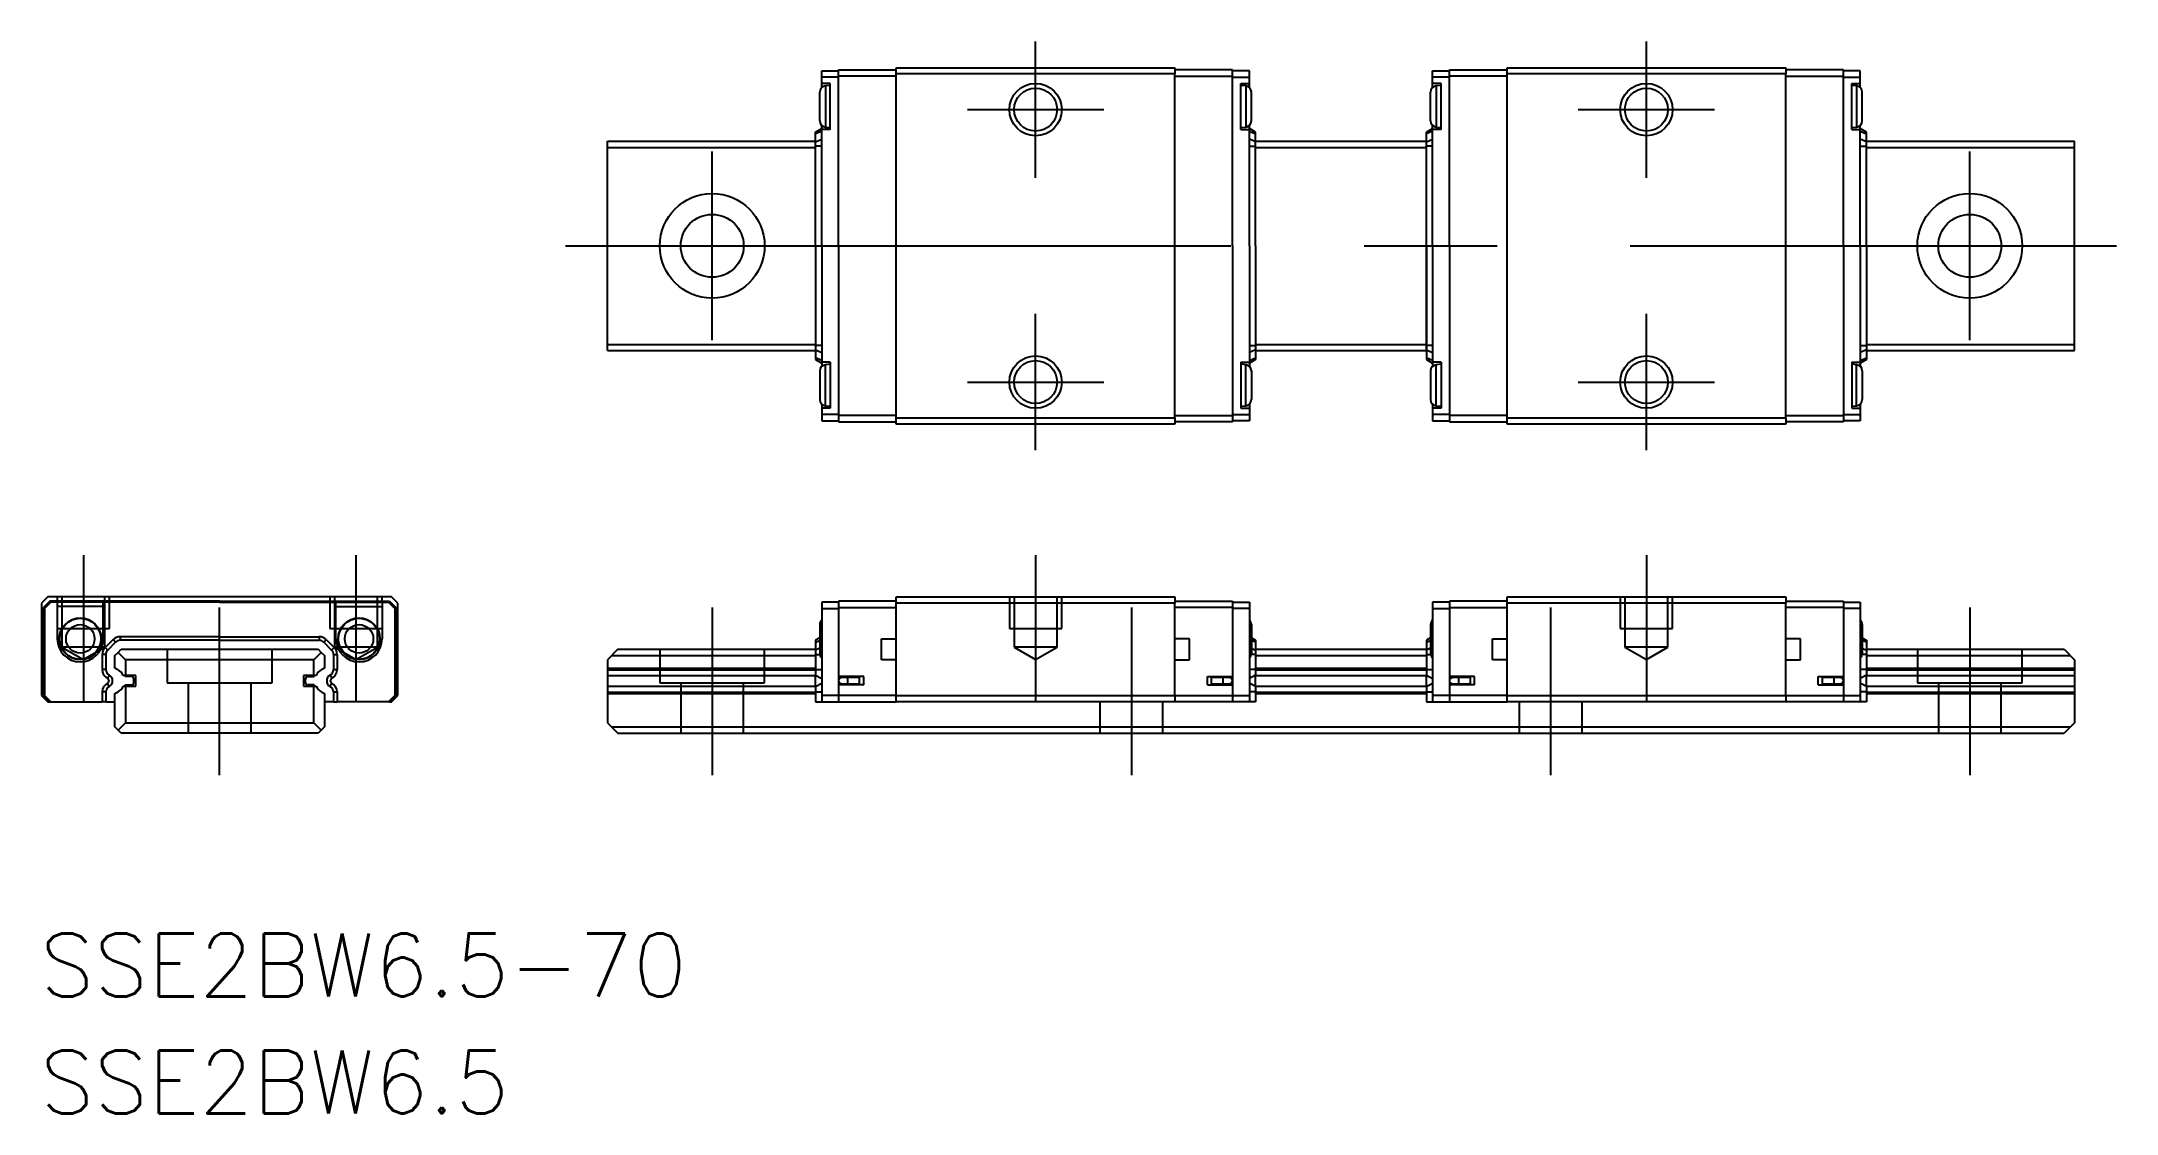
# Model space of a CAD drawing. Extents: x -62 to 37, y -41.4 to 9.7.
import ezdxf

# ---------------------------------------------------------------- set-up
doc = ezdxf.new("R2010")
doc.units = 0
doc.linetypes.add('CENTER', pattern=[50.8, 31.75, -6.35, 6.35, -6.35])
doc.linetypes.add('DASHED', pattern=[19.05, 12.7, -6.35])
doc.layers.get('0').update_dxf_attribs({"linetype": 'CONTINUOUS'})
doc.layers.add('CENTER', color=1, linetype='CENTER')
doc.styles.get("Standard").update_dxf_attribs({"font": 'txt.shx', "height": 3, "bigfont": 'bigfont.shx'})

# ---------------------------------------------------------------- blocks, each defined once
blk = doc.blocks.new('*U2')
at = {"color": 7, "linetype": 'CONTINUOUS'}
blk.add_text('SSE2BW6.5-70', height=3, dxfattribs=at).set_placement((-62.062, -35.808))
blk = doc.blocks.new('*U3')
at = {"color": 7, "linetype": 'CONTINUOUS'}
blk.add_text('SSE2BW6.5', height=3, dxfattribs=at).set_placement((-62.062, -41.396))

msp = doc.modelspace()

# ---------------------------------------------------------------- linework, layer by layer
at = {"color": 7, "linetype": 'CONTINUOUS'}
for p, q in [((-24.773, 8.35), (-23.973, 8.35)), ((-24.773, 8.05), (-24.773, 8.35)), ((-23.973, 8.05), (-24.773, 8.05)), ((-24.773, 7.75), (-24.773, 8.05)), ((-23.973, 8.4), (-21.223, 8.4)), ((-23.973, 8.1), (-23.973, 8.4)), ((-23.973, 0), (-23.973, 8.1)), ((-21.223, 8.1), (-23.973, 8.1)), ((-21.223, 8.5), (-7.923, 8.5)), ((-21.223, 8.2), (-21.223, 8.5)), ((-21.223, -8.2), (-21.223, 8.2)), ((-7.923, 8.2), (-21.223, 8.2)), ((-7.923, 8.5), (-7.923, 8.2)), ((-5.173, 8.4), (-7.923, 8.4)), ((-7.923, -8.2), (-7.923, 8.2)), ((-7.923, 8.1), (-5.173, 8.1)), ((-5.173, 8.1), (-5.173, 8.4)), ((-4.373, 8.35), (-5.173, 8.35)), ((-5.173, 0), (-5.173, 8.1)), ((-5.173, 8.05), (-4.373, 8.05)), ((-4.373, 8.05), (-4.373, 8.35)), ((-4.373, 7.75), (-4.373, 8.05)), ((4.373, 8.35), (5.173, 8.35)), ((4.373, 8.05), (4.373, 8.35)), ((5.173, 8.05), (4.373, 8.05)), ((4.373, 7.75), (4.373, 8.05)), ((5.173, 8.1), (5.173, 8.4)), ((5.173, 8.4), (7.923, 8.4)), ((5.173, 0), (5.173, 8.1)), ((7.923, 8.1), (5.173, 8.1)), ((7.923, 8.5), (21.223, 8.5)), ((7.923, 8.2), (7.923, 8.5)), ((7.923, -8.2), (7.923, 8.2)), ((21.223, 8.2), (7.923, 8.2)), ((21.223, 8.5), (21.223, 8.2)), ((23.973, 8.4), (21.223, 8.4)), ((21.223, -8.2), (21.223, 8.2)), ((21.223, 8.1), (23.973, 8.1)), ((23.973, 8.1), (23.973, 8.4)), ((24.773, 8.35), (23.973, 8.35)), ((23.973, 0), (23.973, 8.1)), ((23.973, 8.05), (24.773, 8.05)), ((24.773, 8.05), (24.773, 8.35)), ((24.773, 7.75), (24.773, 8.05)), ((-24.873, 5.969), (-24.873, 7.331)), ((-24.373, 7.75), (-24.773, 7.75)), ((-24.773, 7.555), (-24.773, 7.75)), ((-24.373, 7.65), (-24.599, 7.63)), ((-24.599, 7.63), (-24.599, 5.67)), ((-24.373, 5.55), (-24.373, 7.75)), ((-4.773, 7.75), (-4.373, 7.75)), ((-4.773, 5.55), (-4.773, 7.75)), ((-4.547, 7.63), (-4.773, 7.65)), ((-4.547, 7.63), (-4.547, 5.67)), ((-4.373, 7.555), (-4.373, 7.75)), ((-4.273, 5.969), (-4.273, 7.331)), ((4.273, 5.969), (4.273, 7.331)), ((4.373, 7.555), (4.373, 7.75)), ((4.773, 7.75), (4.373, 7.75)), ((4.773, 7.65), (4.547, 7.63)), ((4.547, 7.63), (4.547, 5.67)), ((4.773, 5.55), (4.773, 7.75)), ((24.373, 5.55), (24.373, 7.75)), ((24.373, 7.75), (24.773, 7.75)), ((24.599, 7.63), (24.373, 7.65)), ((24.599, 7.63), (24.599, 5.67)), ((24.773, 7.555), (24.773, 7.75)), ((24.873, 5.969), (24.873, 7.331)), ((-35, 5), (-25.073, 5)), ((-35, -5), (-35, 5)), ((-25.073, 5.43), (-24.773, 5.603)), ((-24.773, 5.465), (-25.073, 5.342)), ((-25.073, 5.342), (-25.073, 5.43)), ((-25.073, 4.966), (-25.073, 5.342)), ((-25.073, 4.966), (-24.773, 5.088)), ((-25.073, 4.754), (-25.073, 4.966)), ((-24.773, 5.55), (-24.773, 5.745)), ((-24.773, 0), (-24.773, 5.55)), ((-24.373, 5.55), (-24.773, 5.55)), ((-24.599, 5.67), (-24.373, 5.65)), ((-4.773, 5.65), (-4.547, 5.67)), ((-4.773, 5.55), (-4.373, 5.55)), ((-4.373, 5.55), (-4.373, 5.745)), ((-4.073, 5.43), (-4.373, 5.603)), ((-4.373, 0), (-4.373, 5.55)), ((-4.373, 5.465), (-4.073, 5.342)), ((-4.073, 4.966), (-4.373, 5.088)), ((-4.073, 5.342), (-4.073, 5.43)), ((-4.073, 4.966), (-4.073, 5.342)), ((-4.073, 5), (4.073, 5)), ((-4.073, 4.754), (-4.073, 4.966)), ((4.073, 5.43), (4.373, 5.603)), ((4.373, 5.465), (4.073, 5.342)), ((4.073, 5.342), (4.073, 5.43)), ((4.073, 4.966), (4.073, 5.342)), ((4.073, 4.966), (4.373, 5.088)), ((4.073, -5), (4.073, 5)), ((4.073, 4.754), (4.073, 4.966)), ((4.373, 5.55), (4.373, 5.745)), ((4.373, 0), (4.373, 5.55)), ((4.773, 5.55), (4.373, 5.55)), ((4.547, 5.67), (4.773, 5.65)), ((24.373, 5.65), (24.599, 5.67)), ((24.373, 5.55), (24.773, 5.55)), ((24.773, 5.55), (24.773, 5.745)), ((25.073, 5.43), (24.773, 5.603)), ((24.773, 0), (24.773, 5.55)), ((24.773, 5.465), (25.073, 5.342)), ((25.073, 4.966), (24.773, 5.088)), ((25.073, 5.342), (25.073, 5.43)), ((25.073, 4.966), (25.073, 5.342)), ((25.073, 5), (35, 5)), ((25.073, 4.754), (25.073, 4.966)), ((35, -5), (35, 5)), ((-35, 4.7), (-25.073, 4.7)), ((-25.073, 0), (-25.073, 4.754)), ((-24.773, 4.754), (-25.073, 4.754)), ((-4.373, 4.754), (-4.073, 4.754)), ((-4.073, 0), (-4.073, 4.754)), ((-4.073, 4.7), (4.073, 4.7)), ((4.073, 0), (4.073, 4.754)), ((4.373, 4.754), (4.073, 4.754)), ((24.773, 4.754), (25.073, 4.754)), ((25.073, 0), (25.073, 4.754)), ((25.073, 4.7), (35, 4.7)), ((-25.073, 0), (-25.073, -4.754)), ((-24.773, 0), (-24.773, -5.55)), ((-23.973, 0), (-23.973, -8.1)), ((-5.173, 0), (-5.173, -8.1)), ((-4.373, 0), (-4.373, -5.55)), ((-4.073, 0), (-4.073, -4.754)), ((4.073, 0), (4.073, -4.754)), ((4.373, 0), (4.373, -5.55)), ((5.173, 0), (5.173, -8.1)), ((23.973, 0), (23.973, -8.1)), ((24.773, 0), (24.773, -5.55)), ((25.073, 0), (25.073, -4.754)), ((-35, -4.7), (-25.073, -4.7)), ((-24.773, -4.754), (-25.073, -4.754)), ((-25.073, -4.754), (-25.073, -4.966)), ((-4.373, -4.754), (-4.073, -4.754)), ((-4.073, -4.7), (4.073, -4.7)), ((-4.073, -4.754), (-4.073, -4.966)), ((4.073, -4.754), (4.073, -4.966)), ((4.373, -4.754), (4.073, -4.754)), ((24.773, -4.754), (25.073, -4.754)), ((25.073, -4.7), (35, -4.7)), ((25.073, -4.754), (25.073, -4.966)), ((-35, -5), (-25.073, -5)), ((-25.073, -4.966), (-24.773, -5.088)), ((-25.073, -4.966), (-25.073, -5.342)), ((-24.773, -5.465), (-25.073, -5.342)), ((-25.073, -5.342), (-25.073, -5.43)), ((-25.073, -5.43), (-24.773, -5.603)), ((-24.373, -5.55), (-24.773, -5.55)), ((-24.773, -5.55), (-24.773, -5.745)), ((-24.373, -5.65), (-24.599, -5.67)), ((-24.599, -7.63), (-24.599, -5.67)), ((-24.373, -5.55), (-24.373, -7.75)), ((-4.773, -5.55), (-4.373, -5.55)), ((-4.773, -5.55), (-4.773, -7.75)), ((-4.547, -5.67), (-4.773, -5.65)), ((-4.547, -7.63), (-4.547, -5.67)), ((-4.073, -4.966), (-4.373, -5.088)), ((-4.373, -5.465), (-4.073, -5.342)), ((-4.073, -5.43), (-4.373, -5.603)), ((-4.373, -5.55), (-4.373, -5.745)), ((-4.073, -4.966), (-4.073, -5.342)), ((-4.073, -5), (4.073, -5)), ((-4.073, -5.342), (-4.073, -5.43)), ((4.073, -4.966), (4.073, -5.342)), ((4.073, -4.966), (4.373, -5.088)), ((4.073, -5.342), (4.073, -5.43)), ((4.373, -5.465), (4.073, -5.342)), ((4.073, -5.43), (4.373, -5.603)), ((4.373, -5.55), (4.373, -5.745)), ((4.773, -5.55), (4.373, -5.55)), ((4.773, -5.65), (4.547, -5.67)), ((4.547, -7.63), (4.547, -5.67)), ((4.773, -5.55), (4.773, -7.75)), ((24.373, -5.55), (24.773, -5.55)), ((24.373, -5.55), (24.373, -7.75)), ((24.599, -5.67), (24.373, -5.65)), ((24.599, -7.63), (24.599, -5.67)), ((25.073, -4.966), (24.773, -5.088)), ((24.773, -5.465), (25.073, -5.342)), ((25.073, -5.43), (24.773, -5.603)), ((24.773, -5.55), (24.773, -5.745)), ((25.073, -4.966), (25.073, -5.342)), ((25.073, -5), (35, -5)), ((25.073, -5.342), (25.073, -5.43)), ((-24.873, -5.969), (-24.873, -7.331)), ((-4.273, -5.969), (-4.273, -7.331)), ((4.273, -5.969), (4.273, -7.331)), ((24.873, -5.969), (24.873, -7.331)), ((-24.773, -7.555), (-24.773, -7.75)), ((-24.773, -7.75), (-24.773, -8.05)), ((-24.373, -7.75), (-24.773, -7.75)), ((-24.599, -7.63), (-24.373, -7.65)), ((-4.773, -7.65), (-4.547, -7.63)), ((-4.773, -7.75), (-4.373, -7.75)), ((-4.373, -7.555), (-4.373, -7.75)), ((-4.373, -7.75), (-4.373, -8.05)), ((4.373, -7.555), (4.373, -7.75)), ((4.773, -7.75), (4.373, -7.75)), ((4.373, -7.75), (4.373, -8.05)), ((4.547, -7.63), (4.773, -7.65)), ((24.373, -7.65), (24.599, -7.63)), ((24.373, -7.75), (24.773, -7.75)), ((24.773, -7.555), (24.773, -7.75)), ((24.773, -7.75), (24.773, -8.05)), ((-23.973, -8.05), (-24.773, -8.05)), ((-24.773, -8.05), (-24.773, -8.35)), ((-24.773, -8.35), (-23.973, -8.35)), ((-21.223, -8.1), (-23.973, -8.1)), ((-23.973, -8.1), (-23.973, -8.4)), ((-23.973, -8.4), (-21.223, -8.4)), ((-21.223, -8.2), (-7.923, -8.2)), ((-21.223, -8.5), (-21.223, -8.2)), ((-7.923, -8.5), (-21.223, -8.5)), ((-7.923, -8.1), (-5.173, -8.1)), ((-7.923, -8.2), (-7.923, -8.5)), ((-5.173, -8.4), (-7.923, -8.4)), ((-5.173, -8.05), (-4.373, -8.05)), ((-5.173, -8.1), (-5.173, -8.4)), ((-4.373, -8.35), (-5.173, -8.35)), ((-4.373, -8.05), (-4.373, -8.35)), ((5.173, -8.05), (4.373, -8.05)), ((4.373, -8.05), (4.373, -8.35)), ((4.373, -8.35), (5.173, -8.35)), ((5.173, -8.1), (5.173, -8.4)), ((7.923, -8.1), (5.173, -8.1)), ((5.173, -8.4), (7.923, -8.4)), ((7.923, -8.2), (21.223, -8.2)), ((7.923, -8.5), (7.923, -8.2)), ((21.223, -8.5), (7.923, -8.5)), ((21.223, -8.1), (23.973, -8.1)), ((21.223, -8.2), (21.223, -8.5)), ((23.973, -8.4), (21.223, -8.4)), ((23.973, -8.05), (24.773, -8.05)), ((23.973, -8.1), (23.973, -8.4)), ((24.773, -8.35), (23.973, -8.35)), ((24.773, -8.05), (24.773, -8.35)), ((-61.7, -16.75), (-62, -17.05)), ((-45.3, -16.75), (-61.7, -16.75)), ((-45, -17.05), (-45.3, -16.75)), ((-21.223, -16.75), (-7.923, -16.75)), ((-21.223, -17.05), (-21.223, -16.75)), ((-7.923, -16.75), (-7.923, -17.05)), ((7.923, -16.75), (21.223, -16.75)), ((7.923, -17.05), (7.923, -16.75)), ((21.223, -16.75), (21.223, -17.05)), ((-62, -17.05), (-62, -21.45)), ((-61.6, -16.95), (-61.9, -17.25)), ((-61.9, -17.25), (-61.9, -20.55)), ((-61.55, -17), (-61.85, -17.3)), ((-61.85, -17.3), (-61.85, -21.45)), ((-53.5, -16.95), (-61.6, -16.95)), ((-61.25, -17), (-61.55, -17)), ((-59.05, -17), (-61.25, -17)), ((-61.25, -17), (-61.25, -18.75)), ((-59.05, -17.2), (-61.25, -17.2)), ((-59.05, -17.2), (-61.25, -17.2)), ((-53.5, -17), (-59.05, -17)), ((-59.05, -18.75), (-59.05, -17)), ((-53.5, -16.95), (-45.4, -16.95)), ((-53.5, -17), (-53.5, -16.95)), ((-53.5, -17), (-53.5, -16.95)), ((-53.5, -17), (-47.95, -17)), ((-47.95, -18.75), (-47.95, -17)), ((-47.95, -17), (-45.75, -17)), ((-47.95, -17.2), (-45.75, -17.2)), ((-47.95, -17.2), (-45.75, -17.2)), ((-45.75, -17), (-45.75, -18.75)), ((-45.75, -17), (-45.45, -17)), ((-45.45, -17), (-45.15, -17.3)), ((-45.4, -16.95), (-45.1, -17.25)), ((-45.15, -17.3), (-45.15, -21.45)), ((-45.1, -17.25), (-45.1, -20.55)), ((-45, -21.45), (-45, -17.05)), ((-23.973, -17), (-24.773, -17)), ((-24.773, -17), (-24.773, -17.3)), ((-24.773, -17.3), (-24.773, -21.45)), ((-24.773, -17.3), (-23.973, -17.3)), ((-21.223, -16.95), (-23.973, -16.95)), ((-23.973, -16.95), (-23.973, -17.25)), ((-23.973, -17.25), (-23.973, -20.55)), ((-23.973, -17.25), (-21.223, -17.25)), ((-7.923, -17.05), (-21.223, -17.05)), ((-21.223, -21.45), (-21.223, -17.05)), ((-7.923, -16.95), (-5.173, -16.95)), ((-7.923, -21.45), (-7.923, -17.05)), ((-5.173, -17.25), (-7.923, -17.25)), ((-5.173, -16.95), (-5.173, -17.25)), ((-5.173, -17), (-4.373, -17)), ((-5.173, -17.25), (-5.173, -20.55)), ((-4.373, -17.3), (-5.173, -17.3)), ((-4.373, -17), (-4.373, -17.3)), ((-4.373, -17.3), (-4.373, -21.45)), ((5.173, -17), (4.373, -17)), ((4.373, -17), (4.373, -17.3)), ((4.373, -17.3), (4.373, -21.45)), ((4.373, -17.3), (5.173, -17.3)), ((5.173, -16.95), (5.173, -17.25)), ((7.923, -16.95), (5.173, -16.95)), ((5.173, -17.25), (5.173, -20.55)), ((5.173, -17.25), (7.923, -17.25)), ((7.923, -21.45), (7.923, -17.05)), ((21.223, -17.05), (7.923, -17.05)), ((21.223, -16.95), (23.973, -16.95)), ((21.223, -21.45), (21.223, -17.05)), ((23.973, -17.25), (21.223, -17.25)), ((23.973, -16.95), (23.973, -17.25)), ((23.973, -17), (24.773, -17)), ((23.973, -17.25), (23.973, -20.55)), ((24.773, -17.3), (23.973, -17.3)), ((24.773, -17), (24.773, -17.3)), ((24.773, -17.3), (24.773, -21.45)), ((-58.588, -18.785), (-58.965, -19.162)), ((-58.466, -18.908), (-58.588, -18.785)), ((-53.5, -18.647), (-58.254, -18.647)), ((-58.254, -18.647), (-58.254, -18.82)), ((-53.5, -18.647), (-48.746, -18.647)), ((-48.746, -18.647), (-48.746, -18.82)), ((-48.534, -18.908), (-48.412, -18.785)), ((-48.412, -18.785), (-48.035, -19.162)), ((-24.873, -18.705), (-25.073, -18.82)), ((-24.873, -18.069), (-24.873, -19.431)), ((-21.923, -18.75), (-21.223, -18.75)), ((-21.923, -19.75), (-21.923, -18.75)), ((-21.923, -18.75), (-21.223, -18.75)), ((-21.923, -19.75), (-21.923, -18.75)), ((-7.223, -18.75), (-7.923, -18.75)), ((-7.223, -18.75), (-7.923, -18.75)), ((-7.223, -19.75), (-7.223, -18.75)), ((-7.223, -19.75), (-7.223, -18.75)), ((-4.273, -18.069), (-4.273, -19.431)), ((-4.273, -18.705), (-4.073, -18.82)), ((4.273, -18.705), (4.073, -18.82)), ((4.273, -18.069), (4.273, -19.431)), ((7.223, -19.75), (7.223, -18.75)), ((7.223, -18.75), (7.923, -18.75)), ((7.223, -19.75), (7.223, -18.75)), ((7.223, -18.75), (7.923, -18.75)), ((21.923, -18.75), (21.223, -18.75)), ((21.923, -18.75), (21.223, -18.75)), ((21.923, -19.75), (21.923, -18.75)), ((21.923, -19.75), (21.923, -18.75)), ((24.873, -18.069), (24.873, -19.431)), ((24.873, -18.705), (25.073, -18.82)), ((-59.103, -19.496), (-59.103, -20.217)), ((-58.93, -19.496), (-59.103, -19.496)), ((-58.965, -19.162), (-58.842, -19.284)), ((-58.93, -19.496), (-58.93, -20.217)), ((-58.466, -18.908), (-58.842, -19.284)), ((-58.5, -19.55), (-58.35, -19.4)), ((-58.5, -20.142), (-58.5, -19.55)), ((-58.35, -19.4), (-58.2, -19.25)), ((-58.35, -19.4), (-58, -19.75)), ((-53.5, -18.82), (-58.254, -18.82)), ((-58.2, -19.25), (-48.8, -19.25)), ((-49, -19.75), (-58, -19.75)), ((-58, -19.75), (-58, -20.5)), ((-53.5, -18.82), (-48.746, -18.82)), ((-49, -19.75), (-48.65, -19.4)), ((-49, -20.5), (-49, -19.75)), ((-48.8, -19.25), (-48.65, -19.4)), ((-48.65, -19.4), (-48.5, -19.55)), ((-48.534, -18.908), (-48.158, -19.284)), ((-48.5, -19.55), (-48.5, -20.142)), ((-48.035, -19.162), (-48.158, -19.284)), ((-48.07, -19.496), (-48.07, -20.217)), ((-48.07, -19.496), (-47.897, -19.496)), ((-47.897, -19.496), (-47.897, -20.217)), ((-34.5, -19.25), (-35, -19.75)), ((-35, -19.75), (-35, -22.75)), ((-34.8, -19.55), (-25.073, -19.55)), ((-34.5, -19.25), (-25.073, -19.25)), ((-25.073, -18.82), (-25.073, -18.908)), ((-25.073, -18.908), (-24.873, -18.826)), ((-25.073, -18.908), (-25.073, -19.284)), ((-24.873, -19.202), (-25.073, -19.284)), ((-25.073, -19.284), (-25.073, -19.496)), ((-25.073, -19.496), (-25.073, -20.217)), ((-25.073, -19.496), (-24.866, -19.496)), ((-21.223, -19.75), (-21.923, -19.75)), ((-21.223, -19.75), (-21.923, -19.75)), ((-7.923, -19.75), (-7.223, -19.75)), ((-7.923, -19.75), (-7.223, -19.75)), ((-4.073, -19.496), (-4.28, -19.496)), ((-4.073, -18.908), (-4.273, -18.826)), ((-4.273, -19.202), (-4.073, -19.284)), ((-4.073, -18.82), (-4.073, -18.908)), ((-4.073, -18.908), (-4.073, -19.284)), ((-4.073, -19.25), (4.073, -19.25)), ((-4.073, -19.284), (-4.073, -19.496)), ((-4.073, -19.496), (-4.073, -20.217)), ((-4.073, -19.55), (4.073, -19.55)), ((4.073, -18.82), (4.073, -18.908)), ((4.073, -18.908), (4.273, -18.826)), ((4.073, -18.908), (4.073, -19.284)), ((4.273, -19.202), (4.073, -19.284)), ((4.073, -19.284), (4.073, -19.496)), ((4.073, -19.496), (4.28, -19.496)), ((4.073, -19.496), (4.073, -20.217)), ((7.923, -19.75), (7.223, -19.75)), ((7.923, -19.75), (7.223, -19.75)), ((21.223, -19.75), (21.923, -19.75)), ((21.223, -19.75), (21.923, -19.75)), ((25.073, -19.496), (24.866, -19.496)), ((25.073, -18.908), (24.873, -18.826)), ((24.873, -19.202), (25.073, -19.284)), ((25.073, -18.82), (25.073, -18.908)), ((25.073, -18.908), (25.073, -19.284)), ((25.073, -19.25), (34.5, -19.25)), ((25.073, -19.284), (25.073, -19.496)), ((25.073, -19.496), (25.073, -20.217)), ((25.073, -19.55), (34.8, -19.55)), ((34.5, -19.25), (35, -19.75)), ((35, -19.75), (35, -22.75)), ((-61.9, -20.95), (-61.9, -20.55)), ((-61.9, -20.55), (-61.85, -20.55)), ((-58.93, -20.217), (-59.103, -20.217)), ((-58.768, -20.484), (-58.848, -20.637)), ((-58.363, -20.221), (-58.5, -20.142)), ((-58, -20.5), (-58.101, -20.5)), ((-57.7, -20.55), (-58.004, -20.55)), ((-57.5, -20.5), (-58, -20.5)), ((-57.6, -20.85), (-57.6, -20.65)), ((-57.5, -21), (-57.5, -20.5)), ((-49.5, -20.5), (-49.5, -21)), ((-49, -20.5), (-49.5, -20.5)), ((-49.4, -20.85), (-49.4, -20.65)), ((-49.3, -20.55), (-48.996, -20.55)), ((-48.899, -20.5), (-49, -20.5)), ((-48.5, -20.142), (-48.637, -20.221)), ((-48.232, -20.484), (-48.152, -20.637)), ((-48.07, -20.217), (-47.897, -20.217)), ((-45.1, -20.55), (-45.15, -20.55)), ((-45.1, -20.95), (-45.1, -20.55)), ((-35, -20.142), (-25.073, -20.142)), ((-35, -20.221), (-25.073, -20.221)), ((-35, -20.5), (-25.073, -20.5)), ((-25.073, -20.217), (-25.073, -20.484)), ((-25.073, -20.217), (-24.773, -20.217)), ((-25.073, -20.484), (-24.773, -20.637)), ((-25.073, -21.016), (-25.073, -20.484)), ((-23.973, -20.55), (-23.973, -20.95)), ((-22.773, -20.55), (-23.973, -20.55)), ((-23.523, -20.6), (-23.823, -20.6)), ((-23.573, -20.55), (-23.573, -20.6)), ((-22.973, -20.6), (-23.523, -20.6)), ((-23.523, -20.75), (-23.523, -20.6)), ((-23.523, -20.9), (-23.523, -20.75)), ((-23.379, -20.6), (-23.379, -20.55)), ((-22.973, -20.75), (-22.973, -20.6)), ((-22.973, -20.9), (-22.973, -20.75)), ((-22.773, -20.95), (-22.773, -20.55)), ((-6.373, -20.55), (-5.173, -20.55)), ((-6.373, -20.95), (-6.373, -20.55)), ((-6.173, -20.75), (-6.173, -20.6)), ((-5.623, -20.6), (-6.173, -20.6)), ((-6.173, -20.9), (-6.173, -20.75)), ((-5.768, -20.6), (-5.768, -20.55)), ((-5.323, -20.6), (-5.623, -20.6)), ((-5.623, -20.75), (-5.623, -20.6)), ((-5.623, -20.9), (-5.623, -20.75)), ((-5.573, -20.55), (-5.573, -20.6)), ((-5.173, -20.55), (-5.173, -20.95)), ((-4.073, -20.217), (-4.373, -20.217)), ((-4.073, -20.484), (-4.373, -20.637)), ((-4.073, -20.142), (4.073, -20.142)), ((-4.073, -20.217), (-4.073, -20.484)), ((-4.073, -20.221), (4.073, -20.221)), ((-4.073, -21.016), (-4.073, -20.484)), ((-4.073, -20.5), (4.073, -20.5)), ((4.073, -20.217), (4.373, -20.217)), ((4.073, -20.217), (4.073, -20.484)), ((4.073, -21.016), (4.073, -20.484)), ((4.073, -20.484), (4.373, -20.637)), ((6.373, -20.55), (5.173, -20.55)), ((5.173, -20.55), (5.173, -20.95)), ((5.623, -20.6), (5.323, -20.6)), ((5.573, -20.55), (5.573, -20.6)), ((5.623, -20.75), (5.623, -20.6)), ((6.173, -20.6), (5.623, -20.6)), ((5.623, -20.9), (5.623, -20.75)), ((5.768, -20.6), (5.768, -20.55)), ((6.173, -20.75), (6.173, -20.6)), ((6.173, -20.9), (6.173, -20.75)), ((6.373, -20.95), (6.373, -20.55)), ((22.773, -20.55), (23.973, -20.55)), ((22.773, -20.95), (22.773, -20.55)), ((23.523, -20.6), (22.973, -20.6)), ((22.973, -20.75), (22.973, -20.6)), ((22.973, -20.9), (22.973, -20.75)), ((23.379, -20.6), (23.379, -20.55)), ((23.823, -20.6), (23.523, -20.6)), ((23.523, -20.75), (23.523, -20.6)), ((23.523, -20.9), (23.523, -20.75)), ((23.573, -20.55), (23.573, -20.6)), ((23.973, -20.55), (23.973, -20.95)), ((25.073, -20.217), (24.773, -20.217)), ((25.073, -20.484), (24.773, -20.637)), ((25.073, -20.142), (35, -20.142)), ((25.073, -20.217), (25.073, -20.484)), ((25.073, -20.221), (35, -20.221)), ((25.073, -21.016), (25.073, -20.484)), ((25.073, -20.5), (35, -20.5)), ((-62, -21.45), (-61.7, -21.75)), ((-61.9, -20.95), (-61.9, -21.45)), ((-61.9, -20.95), (-61.85, -20.95)), ((-61.9, -21.45), (-61.6, -21.75)), ((-61.85, -21.45), (-61.55, -21.75)), ((-61.7, -21.75), (-61.6, -21.75)), ((-61.6, -21.75), (-61.55, -21.75)), ((-61.55, -21.75), (-59.103, -21.75)), ((-58.93, -21.283), (-59.103, -21.283)), ((-59.103, -21.283), (-59.103, -21.75)), ((-58.93, -21.75), (-59.103, -21.75)), ((-58.93, -21.283), (-58.93, -21.75)), ((-58.93, -21.75), (-58.5, -21.75)), ((-58.768, -21.016), (-58.848, -20.863)), ((-58.5, -21.358), (-58.349, -21.271)), ((-58.5, -22.95), (-58.5, -21.358)), ((-58.101, -21), (-58, -21)), ((-58.004, -20.95), (-57.7, -20.95)), ((-58, -21), (-58, -22.75)), ((-58, -21), (-57.5, -21)), ((-49.5, -21), (-49, -21)), ((-48.996, -20.95), (-49.3, -20.95)), ((-49, -22.75), (-49, -21)), ((-49, -21), (-48.899, -21)), ((-48.624, -21.287), (-48.5, -21.358)), ((-48.5, -21.358), (-48.5, -22.95)), ((-48.07, -21.75), (-48.5, -21.75)), ((-48.232, -21.016), (-48.152, -20.863)), ((-48.07, -21.283), (-48.07, -21.75)), ((-48.07, -21.283), (-47.897, -21.283)), ((-48.07, -21.75), (-47.897, -21.75)), ((-47.897, -21.283), (-47.897, -21.75)), ((-45.45, -21.75), (-47.897, -21.75)), ((-45.15, -21.45), (-45.45, -21.75)), ((-45.4, -21.75), (-45.45, -21.75)), ((-45.1, -21.45), (-45.4, -21.75)), ((-45.4, -21.75), (-45.3, -21.75)), ((-45.3, -21.75), (-45, -21.45)), ((-45.1, -20.95), (-45.15, -20.95)), ((-45.1, -20.95), (-45.1, -21.45)), ((-35, -21), (-25.073, -21)), ((-35, -21.287), (-25.073, -21.287)), ((-35, -21.358), (-25.073, -21.358)), ((-25.073, -21.016), (-24.773, -20.863)), ((-25.073, -21.016), (-25.073, -21.283)), ((-25.073, -21.283), (-25.073, -21.75)), ((-25.073, -21.283), (-24.773, -21.283)), ((-25.073, -21.75), (-24.773, -21.75)), ((-23.973, -21.45), (-24.773, -21.45)), ((-24.773, -21.45), (-24.773, -21.75)), ((-24.773, -21.75), (-23.973, -21.75)), ((-23.973, -20.95), (-23.973, -21.45)), ((-22.773, -20.95), (-23.973, -20.95)), ((-21.223, -21.45), (-23.973, -21.45)), ((-23.973, -21.45), (-23.973, -21.75)), ((-23.973, -21.75), (-21.223, -21.75)), ((-23.823, -20.9), (-23.523, -20.9)), ((-23.573, -20.9), (-23.573, -20.95)), ((-23.523, -20.9), (-22.973, -20.9)), ((-23.379, -20.95), (-23.379, -20.9)), ((-21.223, -21.45), (-7.923, -21.45)), ((-21.223, -21.75), (-21.223, -21.45)), ((-7.923, -21.75), (-21.223, -21.75)), ((-7.923, -21.45), (-5.173, -21.45)), ((-7.923, -21.45), (-7.923, -21.75)), ((-5.173, -21.75), (-7.923, -21.75)), ((-6.373, -20.95), (-5.173, -20.95)), ((-6.173, -20.9), (-5.623, -20.9)), ((-5.768, -20.95), (-5.768, -20.9)), ((-5.623, -20.9), (-5.323, -20.9)), ((-5.573, -20.9), (-5.573, -20.95)), ((-5.173, -20.95), (-5.173, -21.45)), ((-5.173, -21.45), (-4.373, -21.45)), ((-5.173, -21.45), (-5.173, -21.75)), ((-4.373, -21.75), (-5.173, -21.75)), ((-4.073, -21.016), (-4.373, -20.863)), ((-4.073, -21.283), (-4.373, -21.283)), ((-4.373, -21.45), (-4.373, -21.75)), ((-4.073, -21.75), (-4.373, -21.75)), ((-4.073, -21), (4.073, -21)), ((-4.073, -21.016), (-4.073, -21.283)), ((-4.073, -21.283), (-4.073, -21.75)), ((-4.073, -21.287), (4.073, -21.287)), ((-4.073, -21.358), (4.073, -21.358)), ((4.073, -21.016), (4.373, -20.863)), ((4.073, -21.016), (4.073, -21.283)), ((4.073, -21.283), (4.073, -21.75)), ((4.073, -21.283), (4.373, -21.283)), ((4.073, -21.75), (4.373, -21.75)), ((4.373, -21.45), (4.373, -21.75)), ((5.173, -21.45), (4.373, -21.45)), ((4.373, -21.75), (5.173, -21.75)), ((6.373, -20.95), (5.173, -20.95)), ((5.173, -20.95), (5.173, -21.45)), ((5.173, -21.45), (5.173, -21.75)), ((7.923, -21.45), (5.173, -21.45)), ((5.173, -21.75), (7.923, -21.75)), ((5.323, -20.9), (5.623, -20.9)), ((5.573, -20.9), (5.573, -20.95)), ((5.623, -20.9), (6.173, -20.9)), ((5.768, -20.95), (5.768, -20.9)), ((7.923, -21.45), (21.223, -21.45)), ((7.923, -21.75), (7.923, -21.45)), ((21.223, -21.75), (7.923, -21.75)), ((21.223, -21.45), (23.973, -21.45)), ((21.223, -21.45), (21.223, -21.75)), ((23.973, -21.75), (21.223, -21.75)), ((22.773, -20.95), (23.973, -20.95)), ((22.973, -20.9), (23.523, -20.9)), ((23.379, -20.95), (23.379, -20.9)), ((23.523, -20.9), (23.823, -20.9)), ((23.573, -20.9), (23.573, -20.95)), ((23.973, -20.95), (23.973, -21.45)), ((23.973, -21.45), (23.973, -21.75)), ((23.973, -21.45), (24.773, -21.45)), ((24.773, -21.75), (23.973, -21.75)), ((25.073, -21.016), (24.773, -20.863)), ((25.073, -21.283), (24.773, -21.283)), ((24.773, -21.45), (24.773, -21.75)), ((25.073, -21.75), (24.773, -21.75)), ((25.073, -21), (35, -21)), ((25.073, -21.016), (25.073, -21.283)), ((25.073, -21.283), (25.073, -21.75)), ((25.073, -21.287), (35, -21.287)), ((25.073, -21.358), (35, -21.358)), ((-58, -22.75), (-58.35, -23.1)), ((-58, -22.75), (-49, -22.75)), ((-48.65, -23.1), (-49, -22.75)), ((-35, -22.75), (-34.5, -23.25)), ((35, -22.75), (34.5, -23.25)), ((-58.35, -23.1), (-58.5, -22.95)), ((-58.2, -23.25), (-58.35, -23.1)), ((-48.8, -23.25), (-58.2, -23.25)), ((-48.65, -23.1), (-48.8, -23.25)), ((-48.5, -22.95), (-48.65, -23.1)), ((-34.8, -22.95), (34.8, -22.95)), ((-34.5, -23.25), (34.5, -23.25))]:
    msp.add_line(p, q, dxfattribs=at)
at = {"color": 1, "linetype": 'CENTER'}
for p, q in [((-17.823, 6.5), (-11.323, 6.5)), ((11.323, 6.5), (17.823, 6.5)), ((-17.823, -6.5), (-11.323, -6.5)), ((11.323, -6.5), (17.823, -6.5))]:
    msp.add_line(p, q, dxfattribs=at)
at = {"color": 3, "linetype": 'DASHED'}
for p, q in [((-61.25, -16.75), (-61.25, -17)), ((-61.025, -16.75), (-61.025, -19.15)), ((-58.975, -19.15), (-58.975, -16.75)), ((-58.75, -18.25), (-58.75, -16.75)), ((-48.25, -16.75), (-48.25, -18.25)), ((-48.025, -16.75), (-48.025, -19.15)), ((-45.975, -19.15), (-45.975, -16.75)), ((-45.75, -17), (-45.75, -16.75)), ((-15.823, -16.75), (-15.823, -18.25)), ((-15.598, -16.75), (-15.598, -19.15)), ((-13.548, -19.15), (-13.548, -16.75)), ((-13.323, -18.25), (-13.323, -16.75)), ((13.323, -16.75), (13.323, -18.25)), ((13.548, -16.75), (13.548, -19.15)), ((15.598, -19.15), (15.598, -16.75)), ((15.823, -18.25), (15.823, -16.75)), ((-61.25, -18.25), (-58.75, -18.25)), ((-48.25, -18.25), (-45.75, -18.25)), ((-15.823, -18.25), (-13.323, -18.25)), ((13.323, -18.25), (15.823, -18.25)), ((-58.975, -19.15), (-61.025, -19.15)), ((-61.025, -19.15), (-60, -19.742)), ((-60, -19.742), (-58.975, -19.15)), ((-56, -19.25), (-56, -20.85)), ((-51, -20.85), (-51, -19.25)), ((-48.025, -19.15), (-47, -19.742)), ((-45.975, -19.15), (-48.025, -19.15)), ((-47, -19.742), (-45.975, -19.15)), ((-32.5, -19.25), (-32.5, -20.85)), ((-27.5, -20.85), (-27.5, -19.25)), ((-15.598, -19.15), (-14.573, -19.742)), ((-13.548, -19.15), (-15.598, -19.15)), ((-14.573, -19.742), (-13.548, -19.15)), ((15.598, -19.15), (13.548, -19.15)), ((13.548, -19.15), (14.573, -19.742)), ((14.573, -19.742), (15.598, -19.15)), ((27.5, -19.25), (27.5, -20.85)), ((32.5, -20.85), (32.5, -19.25)), ((-56, -20.85), (-51, -20.85)), ((-55, -20.85), (-55, -23.25)), ((-52, -23.25), (-52, -20.85)), ((-32.5, -20.85), (-27.5, -20.85)), ((-31.5, -20.85), (-31.5, -23.25)), ((-28.5, -23.25), (-28.5, -20.85)), ((-11.5, -21.75), (-11.5, -23.25)), ((-8.5, -23.25), (-8.5, -21.75)), ((8.5, -21.75), (8.5, -23.25)), ((11.5, -23.25), (11.5, -21.75)), ((27.5, -20.85), (32.5, -20.85)), ((28.5, -20.85), (28.5, -23.25)), ((31.5, -23.25), (31.5, -20.85))]:
    msp.add_line(p, q, dxfattribs=at)
at = {"color": 3, "linetype": 'CONTINUOUS'}
for centre in [(-14.573, 6.5), (14.573, 6.5), (-14.573, -6.5), (14.573, -6.5)]:
    msp.add_circle(centre, 1.25, dxfattribs=at)
at = {"color": 7, "linetype": 'CONTINUOUS'}
for centre, radius in [((-14.573, 6.5), 1.025), ((14.573, 6.5), 1.025), ((-30, 0), 2.5), ((30, 0), 2.5), ((-30, 0), 1.5), ((30, 0), 1.5), ((-14.573, -6.5), 1.025), ((14.573, -6.5), 1.025), ((-60.15, -18.75), 1), ((-60.15, -18.75), 0.98), ((-46.85, -18.75), 1), ((-46.85, -18.75), 0.98), ((-60.15, -18.75), 0.681), ((-46.85, -18.75), 0.681)]:
    msp.add_circle(centre, radius, dxfattribs=at)
for centre, radius, start, end in [((-24.573, 7.331), 0.3, 95, 180), ((-4.573, 7.331), 0.3, 0, 85), ((4.573, 7.331), 0.3, 95, 180), ((24.573, 7.331), 0.3, 0, 85), ((-24.573, 5.969), 0.3, 180, 265), ((-4.573, 5.969), 0.3, 275, 0), ((4.573, 5.969), 0.3, 180, 265), ((24.573, 5.969), 0.3, 275, 0), ((-24.573, -5.969), 0.3, 95, 180), ((-4.573, -5.969), 0.3, 0, 85), ((4.573, -5.969), 0.3, 95, 180), ((24.573, -5.969), 0.3, 0, 85), ((-24.573, -7.331), 0.3, 180, 265), ((-4.573, -7.331), 0.3, 275, 0), ((4.573, -7.331), 0.3, 180, 265), ((24.573, -7.331), 0.3, 275, 0), ((-60.15, -18.75), 1.1, 180, 0), ((-58.254, -19.12), 0.473, 90, 135), ((-48.746, -19.12), 0.473, 45, 90), ((-46.85, -18.75), 1.1, 180, 0), ((-24.573, -18.069), 0.3, 131.81031, 180), ((-4.573, -18.069), 0.3, 0, 48.18969), ((4.573, -18.069), 0.3, 131.81031, 180), ((24.573, -18.069), 0.3, 0, 48.18969), ((-58.63, -19.496), 0.473, 135, 180), ((-58.63, -19.496), 0.3, 135, 180), ((-58.254, -19.12), 0.3, 90, 135), ((-48.746, -19.12), 0.3, 45, 90), ((-48.37, -19.496), 0.3, 0, 45), ((-48.37, -19.496), 0.473, 0, 45), ((-24.573, -19.431), 0.3, 180, 228.18969), ((-4.573, -19.431), 0.3, 311.81031, 0), ((4.573, -19.431), 0.3, 180, 228.18969), ((24.573, -19.431), 0.3, 311.81031, 0), ((-58.63, -20.217), 0.473, 180, 242.59058), ((-58.63, -20.217), 0.3, 180, 242.59058), ((-58.906, -20.75), 0.127, 297.40942, 62.59058), ((-58.906, -20.75), 0.3, 297.40942, 62.59058), ((-58.569, -20.676), 0.5, 20.64778, 65.68369), ((-58.692, -20.792), 0.73, 19.39574, 23.6147), ((-57.7, -20.65), 0.1, 0, 90), ((-49.3, -20.65), 0.1, 90, 180), ((-48.308, -20.792), 0.73, 156.3853, 160.60426), ((-48.431, -20.676), 0.5, 114.31631, 159.35222), ((-48.094, -20.75), 0.3, 117.40942, 242.59058), ((-48.37, -20.217), 0.3, 297.40942, 0), ((-48.094, -20.75), 0.127, 117.40942, 242.59058), ((-48.37, -20.217), 0.473, 297.40942, 0), ((-23.823, -20.75), 0.15, 90, 180), ((-23.823, -20.75), 0.15, 180, 270), ((-5.323, -20.75), 0.15, 0, 90), ((-5.323, -20.75), 0.15, 270, 0), ((5.323, -20.75), 0.15, 90, 180), ((5.323, -20.75), 0.15, 180, 270), ((23.823, -20.75), 0.15, 0, 90), ((23.823, -20.75), 0.15, 270, 0), ((-58.63, -21.283), 0.473, 117.40942, 180), ((-58.63, -21.283), 0.3, 117.40942, 180), ((-58.568, -20.822), 0.5, 295.94817, 339.10023), ((-58.692, -20.708), 0.73, 336.3853, 340.60426), ((-57.7, -20.85), 0.1, 270, 0), ((-49.3, -20.85), 0.1, 180, 270), ((-48.308, -20.708), 0.73, 199.39574, 203.6147), ((-48.431, -20.826), 0.5, 200.4044, 247.24365), ((-48.37, -21.283), 0.3, 0, 62.59058), ((-48.37, -21.283), 0.473, 0, 62.59058)]:
    msp.add_arc(centre, radius, start, end, dxfattribs=at)
at = {"layer": 'CENTER', "color": 1, "linetype": 'CENTER'}
for p, q in [((-14.573, 3.25), (-14.573, 9.75)), ((14.573, 3.25), (14.573, 9.75)), ((-30, -4.5), (-30, 4.5)), ((30, -4.5), (30, 4.5)), ((-37, 0), (37, 0)), ((-14.573, -9.75), (-14.573, -3.25)), ((14.573, -9.75), (14.573, -3.25)), ((-60, -14.75), (-60, -21.742)), ((-47, -14.75), (-47, -21.742)), ((-14.573, -14.75), (-14.573, -21.742)), ((14.573, -14.75), (14.573, -21.742)), ((-53.5, -25.25), (-53.5, -17.25)), ((-30, -17.25), (-30, -25.25)), ((-10, -17.25), (-10, -25.25)), ((10, -17.25), (10, -25.25)), ((30, -17.25), (30, -25.25))]:
    msp.add_line(p, q, dxfattribs=at)

# ---------------------------------------------------------------- block references
at = {"color": 7, "linetype": 'CONTINUOUS'}
for name in ['*U2', '*U3']:
    msp.add_blockref(name, (0, 0), dxfattribs=at)

doc.saveas('drawing.dxf')
